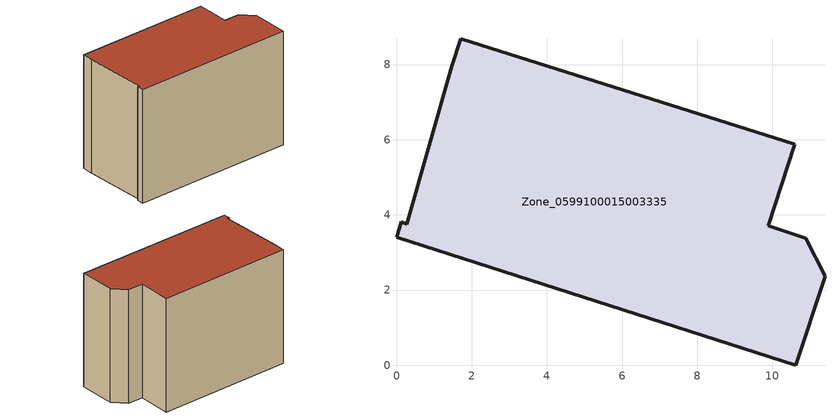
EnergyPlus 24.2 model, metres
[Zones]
Zone_0599100015003335
 floor ground (C_G): 9.89,3.71 10.89,3.38 11.4,2.37 10.62,0 0,3.4 0.13,3.81 0.27,3.76 1.48,7.95 1.71,8.69 10.59,5.88 z0.86
 wall outside (C_F): 10.62,0 11.4,2.37 10.89,3.38 9.89,3.71 10.59,5.88 1.71,8.69 1.48,7.95 0.27,3.76 0.13,3.81 0,3.4 10.62,0 z0.86:8.77
 roof outside (C_R): 1.48,7.95 0.27,3.76 0.13,3.81 0,3.4 10.62,0 11.4,2.37 10.89,3.38 9.89,3.71 10.59,5.88 1.71,8.69 z8.77
[BUILDING]
Pand.0599100015003335: North Axis=0; Terrain=City; Loads Convergence Tolerance Value=0.04; Temperature Convergence Tolerance Value=0.4; Solar Distribution=FullExterior; Maximum Number of Warmup Days=25; Minimum Number of Warmup Days=1
[Site:Location]
Rotterdam.The.Hague.AP_ZH_NLD Design_Conditions: Latitude=51.96; Longitude=4.45; Time Zone=1; Elevation=-4.5
[SITE:GROUNDTEMPERATURE:BUILDINGSURFACE]
18, 18, 18, 18, 18, 18, 18, 18, 18, 18, 18, 18
[MATERIAL] Thermal Absorptance=0.9; Solar Absorptance=0.7; Visible Absorptance=0.7
Name | Roughness | Thickness | Conductivity | Density | Specific Heat
G.TI.1965-1974 | MediumSmooth | 0.15 | 0.882353 | 540 | 1210
F.TI.1965-1974 | Rough | 0.3 | 0.697674 | 1920 | 840
R.TI.1965-1974 | MediumRough | 0.2 | 0.232558 | 1500 | 1000
[CONSTRUCTION]
C_G: G.TI.1965-1974
C_F: F.TI.1965-1974
C_R: R.TI.1965-1974
[ZONE]
Zone_0599100015003335: Type=1; Multiplier=1; Ceiling Height=Autocalculate; Volume=Autocalculate; Floor Area=autocalculate; Part of Total Floor Area=Yes
[ZONEINFILTRATION:DESIGNFLOWRATE]
Infil_Zone_0599100015003335: Zone or ZoneList or Space or SpaceList=Zone_0599100015003335; Schedule=AlwaysOn; Design Flow Rate Calculation Method=Flow/Area; Flow Rate per Floor Area=0.003; Constant Term Coefficient=1; Temperature Term Coefficient=0; Velocity Term Coefficient=0; Velocity Squared Term Coefficient=0
[HVACTEMPLATE:ZONE:IDEALLOADSAIRSYSTEM]
Zone_0599100015003335: Maximum Heating Supply Air Temperature=50; Minimum Cooling Supply Air Temperature=13; Maximum Heating Supply Air Humidity Ratio=0.0156; Minimum Cooling Supply Air Humidity Ratio=0.0077; Heating Limit=NoLimit; Cooling Limit=NoLimit; Dehumidification Control Type=ConstantSensibleHeatRatio; Cooling Sensible Heat Ratio=0.7; Dehumidification Setpoint=60; Humidification Control Type=None; Humidification Setpoint=30; Outdoor Air Method=None; Outdoor Air Flow Rate per Person=0.00944; Outdoor Air Flow Rate per Zone Floor Area=0; Outdoor Air Flow Rate per Zone=0; Demand Controlled Ventilation Type=None; Outdoor Air Economizer Type=NoEconomizer; Heat Recovery Type=None; Sensible Heat Recovery Effectiveness=0.7; Latent Heat Recovery Effectiveness=0.65
[ZONECONTROL:THERMOSTAT]
ThermostatControl_Zone_0599100015003335: Zone or ZoneList=Zone_0599100015003335; Control Type Schedule=DualSetpointControlType; Control 1=Thermostat_Zone_0599100015003335; Temperature Difference Between Cutout And Setpoint=0
[THERMOSTATSETPOINT:DUALSETPOINT]
Thermostat_Zone_0599100015003335: Heating Setpoint Temperature Schedule=HeatingSetpoint_Zone_0599100015003335; Cooling Setpoint Temperature Schedule=CoolingSetpoint_Zone_0599100015003335
[SCHEDULE:COMPACT]
HeatingSetpoint_Zone_0599100015003335: Through: 12/31, For: AllDays, Until: 24:00, 21
CoolingSetpoint_Zone_0599100015003335: Through: 12/31, For: AllDays, Until: 24:00, 24
DualSetpointControlType: Through: 12/31, For: AllDays, Until: 24:00, 4
AlwaysOn: Through: 12/31, For: AllDays, Until: 24:00, 1
